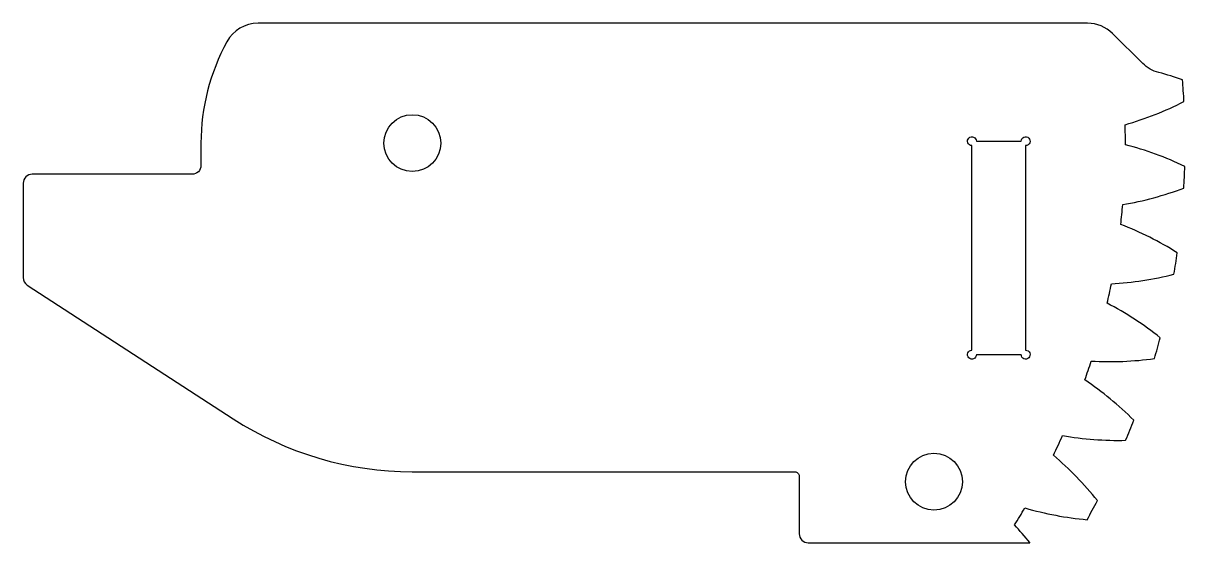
# Model space of a CAD drawing. Header units: millimetres. Extents: x 6.1 to 71.5, y -18.9 to 10.4.
import ezdxf

# ---------------------------------------------------------------- set-up
doc = ezdxf.new("R2010")
doc.units = ezdxf.units.MM

msp = doc.modelspace()

# ---------------------------------------------------------------- linework, layer by layer
for points in [[(19.343, 10.35, 0.274043), (17.589, 9.31, 0.125881), (16.128, 3.6), (16.128, 2.344, -0.414214), (15.628, 1.844), (6.628, 1.844, 0.414214), (6.128, 1.344), (6.128, -3.971, 0.253968), (6.356, -4.39), (17.944, -11.915, 0.144993), (28.02, -14.9), (49.543, -14.9, -0.414214), (49.793, -15.15), (49.793, -18.4, 0.414214), (50.293, -18.9), (62.753, -18.9, 0.631159), (62.761, -18.884, 0.017727), (61.901, -17.896, 0.007013), (62.49, -16.938, 0.048281), (65.987, -17.601, 0.007013), (66.567, -16.528, 0.048281), (64.094, -13.968, 0.00756), (64.609, -12.869, 0.048281), (68.159, -13.129, 0.007013), (68.612, -11.997, 0.048281), (65.864, -9.735, 0.007013), (66.223, -8.669, 0.048281), (69.78, -8.53, 0.007013), (70.103, -7.354, 0.048281), (67.119, -5.414, 0.007013), (67.356, -4.314, 0.048281), (70.875, -3.778, 0.007013), (71.065, -2.573, 0.048281), (67.882, -0.98, 0.007013), (67.995, 0.14, 0.048281), (71.432, 1.067, 0.007013), (71.486, 2.285, 0.048281), (68.145, 3.512, 0.007013), (68.131, 4.638, 0.048281), (71.442, 5.943, 0.007057), (71.359, 7.168, 0.018956), (70.019, 7.574, -0.131865), (69.119, 8.088), (67.422, 9.77, 0.197777), (66.014, 10.35)], [(62.53, -8.06, -2.414214), (62.28, -8.31), (59.76, -8.31, -2.414214), (59.51, -8.06), (59.51, 3.46, -2.414214), (59.76, 3.71), (62.28, 3.71, -2.414214), (62.53, 3.46)]]:
    msp.add_lwpolyline(points, format="xyb", close=True)
for centre in [(28.02, 3.6), (57.373, -15.462)]:
    msp.add_circle(centre, 1.6)

doc.saveas('drawing.dxf')
